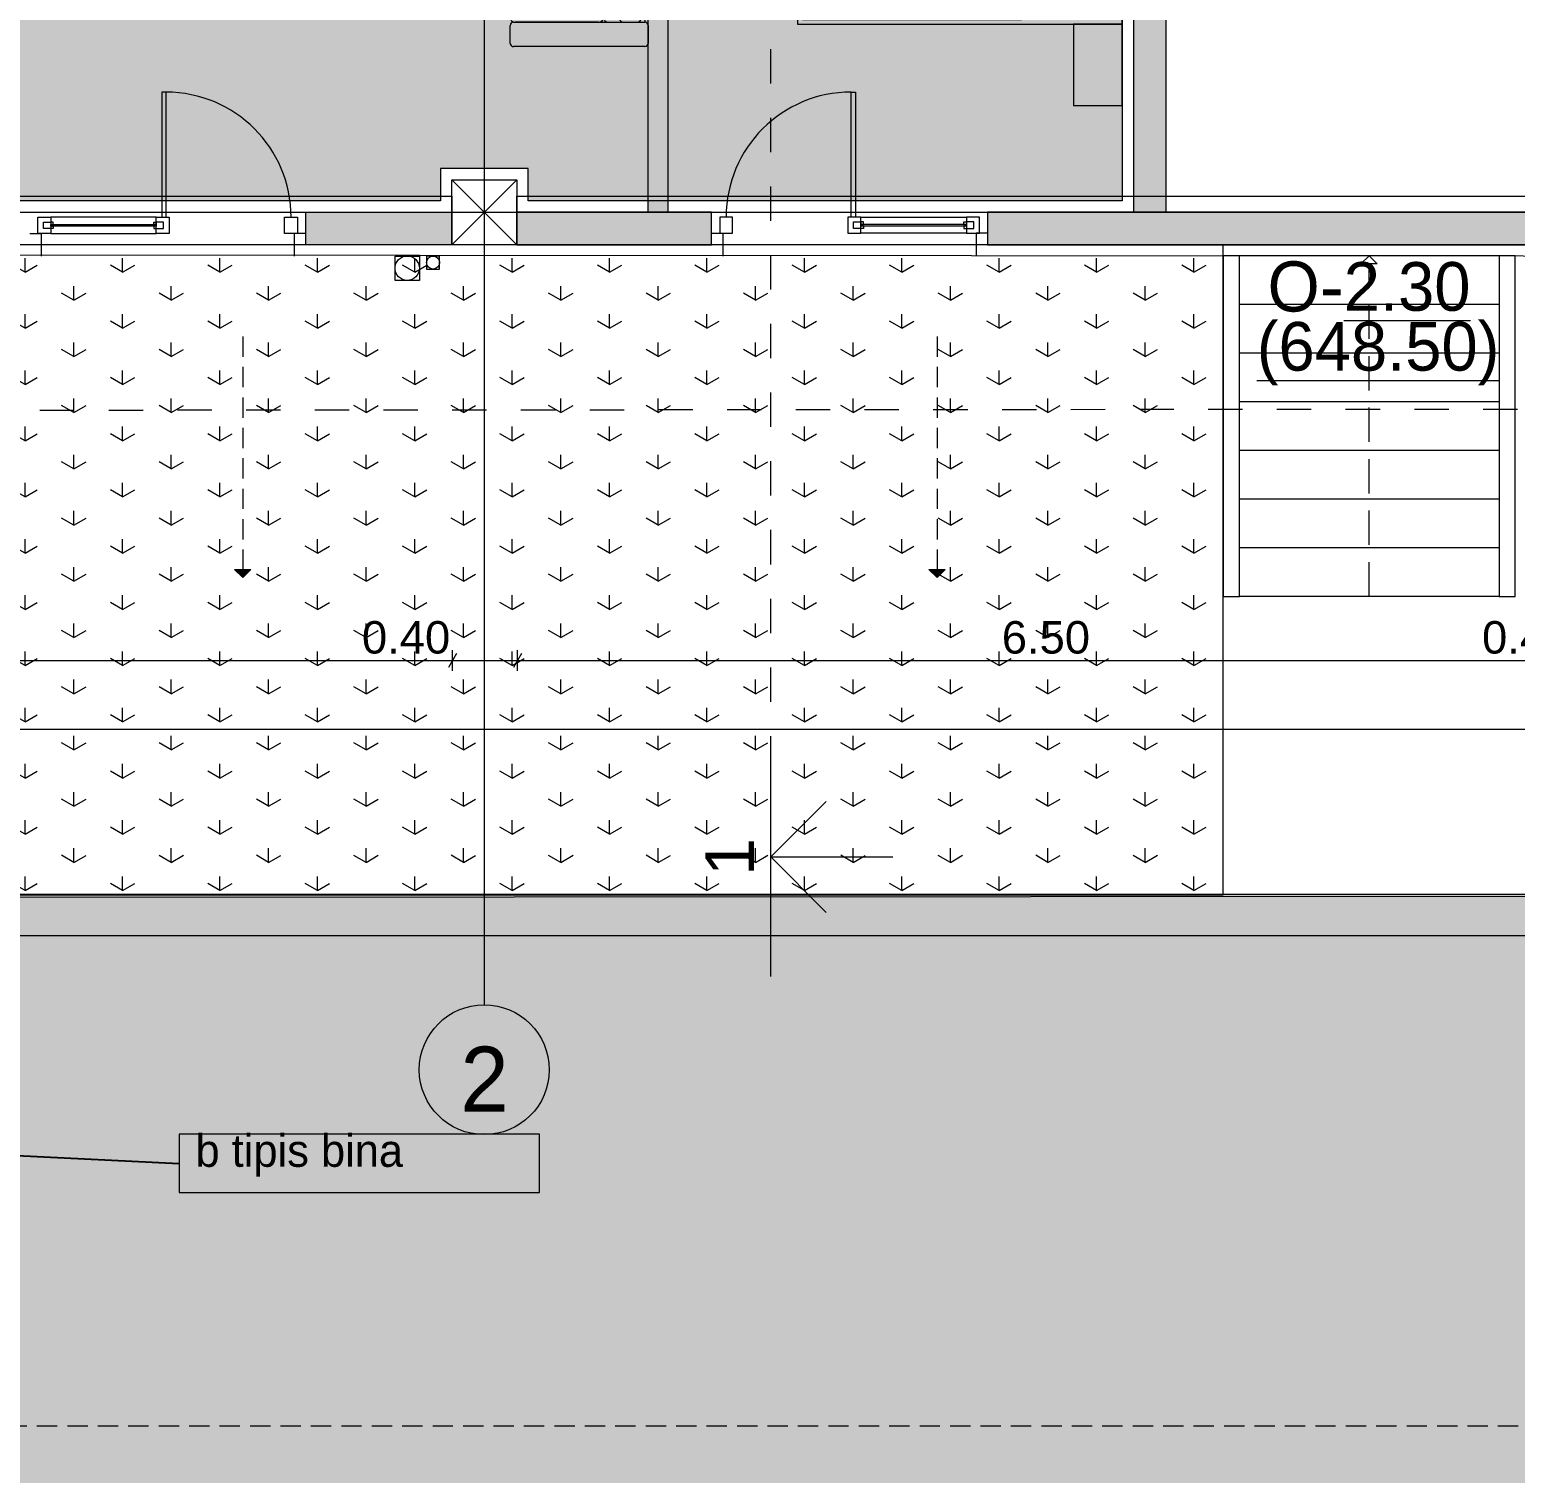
# Model space of a CAD drawing. Header units: millimetres. Extents: x 475159934 to 476245151, y 4620917055 to 4621447368.
# Drawn here: x 475237524 to 475246676, y 4620979365 to 4620988261 of the extents above; entities that cross this region are included whole.
import ezdxf

# ---------------------------------------------------------------- set-up
doc = ezdxf.new("R2010")
doc.units = ezdxf.units.MM
doc.header["$MEASUREMENT"] = 0
for name, pattern in [('( Hidden )', [187.5, 125, -62.5]), ('Dashed', [423.333333, 211.666667, -211.666667]), ('Hidden Line', [317.5, 211.666667, -105.833333])]:
    doc.linetypes.add(name, pattern=pattern)
for name, color, linetype, lineweight in [('0_Pen_No__42_Pen_No__250_Pen_No__5', 5, 'Continuous', 0), ('2D Drafting - General_Pen_No__1_Pen_No__7', 7, 'Continuous', 0), ('2D Drafting - General_Pen_No__250_Pen_No__7_Pen_No__250', 7, 'Continuous', 0), ('2D Drafting - General_Pen_No__250_Pen_No__7_Pen_No__7', 7, 'Continuous', 0), ('2D Drafting - General_Pen_No__7_Pen_No__250', 7, 'Continuous', 0), ('2D Drafting - General_Pen_No__7_Pen_No__7_Pen_No__7', 7, 'Continuous', 0), ('Annotation - Text_Pen_No__7_Pen_No__5', 5, 'Continuous', 0), ('Doors_Pen_No__7_Pen_No__7_Pen_No__7', 7, 'Continuous', 0), ('G-Anno-Nplt_Pen_No__151', 151, 'Continuous', 0), ('G-Anno-Nplt_Pen_No__4', 7, 'Continuous', 0), ('gegmebi_Pen_No__7_Pen_No__7', 7, 'Continuous', 0), ('kar-panjara_Pen_No__7_Pen_No__7_Pen_No__7', 7, 'Continuous', 0), ('New_._Pen_No__1', 1, 'Continuous', 0), ('New_._Pen_No__250', 7, 'Continuous', 0), ('New_0_Pen_No__5', 5, 'Continuous', 0), ('New_2D Drafting - General_Pen_No__250_Pen_No__7_Pen_No__112', 112, 'Continuous', 0), ('New_2D Drafting - General_Pen_No__250_Pen_No__7_Pen_No__4', 7, 'Continuous', 0), ('New_2D Drafting - General_Pen_No__2_Pen_No__250', 7, 'Continuous', 0), ('New_gza_Pen_No__250', 7, 'Continuous', 0), ('New_gza_Pen_No__255', 255, 'Continuous', 0), ('New_reg_nak_Pen_No__7', 7, 'Continuous', 0), ('New_shenobebi_Pen_No__1', 1, 'Continuous', 0), ('New_Structural - Bearing_Pen_No__250', 7, 'Continuous', 0), ('New_Structural - Bearing_Pen_No__4', 7, 'Continuous', 0), ('New_ნავეთების კონტურები გრგ2_Pen_No__1', 1, 'Continuous', 0), ('New_საბავშვო მოედნები_Pen_No__250', 7, 'Continuous', 0), ('zoma_Pen_No__1', 1, 'Continuous', 0), ('zoma_Pen_No__142', 142, 'Continuous', 0), ('zoma_Pen_No__5_Pen_No__5', 5, 'Continuous', 0)]:
    doc.layers.add(name, color=color, linetype=linetype, lineweight=lineweight)
for name, color, linetype in [('New_Interior - Furniture', 7, 'Continuous'), ('New_R03_Nakveti', 7, 'Continuous'), ('New_Structural - Bearing', 7, 'Continuous'), ('New_საბავშვო მოედნები', 7, 'Continuous'), ('zoma', 7, 'Continuous')]:
    doc.layers.add(name, color=color, linetype=linetype)
for name, color, linetype, lineweight, true_color in [('New_Interior - Furniture _Pen_No__252', 7, 'Continuous', 0, 0x666666), ('New_R03_Nakveti_Pen_No__252', 7, 'Continuous', 0, 0x666666), ('New_საბავშვო მოედნები_Pen_No__252', 7, 'Continuous', 0, 0x666666)]:
    doc.layers.add(name, color=color, linetype=linetype, lineweight=lineweight, true_color=true_color)
doc.styles.add('GENERATED_STYLE_1', font='arial.ttf')
doc.styles.add('GENERATED_STYLE_3', font='arial.ttf')
doc.styles.add('GENERATED_STYLE_4', font='ACADMTAV.TTF')
doc.styles.add('GENERATED_STYLE_6', font='avaza.ttf')
doc.dimstyles.new('GENERATED_STYLE__11', dxfattribs={"dimtxt": 500, "dimasz": 228, "dimexe": 0.18, "dimexo": 3, "dimgap": 0, "dimtad": 1, "dimlfac": 0.001, "dimzin": 0, "dimdsep": 46, "dimtxsty": 'GENERATED_STYLE_3', "dimblk": 'ARROWHEAD_2', "dimblk1": 'ARROWHEAD_2', "dimblk2": 'ARROWHEAD_2', "dimcen": 0.09, "dimclrd": 1, "dimclre": 1, "dimclrt": 1, "dimadec": 0, "dimazin": 0, "dimtfac": 1, "dimtdec": 4, "dimtmove": 2, "dimatfit": 3, "dimfxl": 1, "dimtolj": 1, "dimtzin": 0, "dimarcsym": 0})
doc.dimstyles.new('GENERATED_STYLE__27', dxfattribs={"dimtxt": 0.18, "dimasz": 364.8, "dimexe": 0.18, "dimexo": 0.0625, "dimgap": 0, "dimtad": 0, "dimtih": 1, "dimtoh": 1, "dimdec": 4, "dimzin": 0, "dimdsep": 46, "dimcen": 0.09, "dimadec": 0, "dimazin": 0, "dimtfac": 1, "dimtdec": 4, "dimtmove": 0, "dimatfit": 3, "dimldrblk": 'ARROWHEAD_11', "dimfxl": 1, "dimtolj": 1, "dimtzin": 0, "dimarcsym": 0})
doc.dimstyles.new('GENERATED_STYLE__3', dxfattribs={"dimtxt": 200, "dimasz": 64.421331, "dimexe": 0.18, "dimexo": 3, "dimgap": 0, "dimtad": 1, "dimtih": 1, "dimtoh": 1, "dimlfac": 0.001, "dimzin": 0, "dimdsep": 46, "dimtxsty": 'GENERATED_STYLE_3', "dimblk": 'ARROWHEAD_2', "dimblk1": 'ARROWHEAD_2', "dimblk2": 'ARROWHEAD_2', "dimcen": 0.09, "dimclrd": 142, "dimclre": 142, "dimclrt": 142, "dimadec": 0, "dimazin": 0, "dimtfac": 1, "dimtdec": 4, "dimtmove": 0, "dimatfit": 3, "dimfxl": 1, "dimtolj": 1, "dimtzin": 0, "dimarcsym": 0})
doc.dimstyles.new('GENERATED_STYLE__6', dxfattribs={"dimtxt": 200, "dimasz": 64.421331, "dimexe": 0.18, "dimexo": 3, "dimgap": 0, "dimtad": 1, "dimlfac": 0.001, "dimzin": 0, "dimdsep": 46, "dimtxsty": 'GENERATED_STYLE_3', "dimblk": 'ARROWHEAD_2', "dimblk1": 'ARROWHEAD_2', "dimblk2": 'ARROWHEAD_2', "dimcen": 0.09, "dimclrd": 142, "dimclre": 142, "dimclrt": 142, "dimadec": 0, "dimazin": 0, "dimtfac": 1, "dimtdec": 4, "dimtmove": 0, "dimatfit": 3, "dimfxl": 1, "dimtolj": 1, "dimtzin": 0, "dimarcsym": 0})

# ---------------------------------------------------------------- blocks, each defined once
blk = doc.blocks.new('Line_1', base_point=(475245774.7, 4620984768.2))
at = {"layer": 'New_საბავშვო მოედნები_Pen_No__250', "color": 7, "linetype": 'Hidden Line', "lineweight": 0}
blk.add_line((475245774.7, 4620984768.2), (475245774.7, 4620986818.2), dxfattribs=at)
at = {"layer": 'New_საბავშვო მოედნები_Pen_No__252', "color": 251, "linetype": 'Continuous', "lineweight": 0, "true_color": 0x666666}
for p, q in [((475245774.7, 4620986868.2), (475245724.7, 4620986818.2)), ((475245774.7, 4620986868.2), (475245824.7, 4620986818.2)), ((475245824.7, 4620986818.2), (475245724.7, 4620986818.2))]:
    blk.add_line(p, q, dxfattribs=at)
blk = doc.blocks.new('Bed Layout 23')
at = {"layer": 'New_R03_Nakveti_Pen_No__252', "color": 251, "linetype": 'Continuous', "lineweight": 0, "true_color": 0x666666}
for p, q in [((-900, 0), (-1400, 0)), ((-1400, 0), (-1400, -300)), ((-900, -300), (-900, 0)), ((900, 0), (-900, 0)), ((-900, 0), (-900, -2000)), ((1400, 0), (900, 0)), ((900, 0), (900, -300)), ((900, -2000), (900, 0)), ((1400, -300), (1400, 0)), ((-1400, -300), (-900, -300)), ((900, -300), (1400, -300)), ((-690, -440), (-870, -620)), ((0, -440), (-690, -440)), ((-690, -440), (-690, -620)), ((690, -440), (0, -440)), ((870, -620), (690, -440)), ((690, -440), (690, -620)), ((-870, -620), (-870, -1970)), ((-870, -620), (-690, -620)), ((870, -620), (690, -620)), ((870, -1970), (870, -620)), ((-900, -2000), (900, -2000)), ((-870, -1970), (0, -1970)), ((0, -1970), (870, -1970))]:
    blk.add_line(p, q, dxfattribs=at)
at = {"layer": 'New_R03_Nakveti_Pen_No__252', "color": 251, "linetype": 'Continuous', "lineweight": 0, "true_color": 0x666666, "flags": 128}
for points in [[(-60, -440), (-60, -60), (-840, -60), (-840, -480), (-730, -480), (-690, -440)], [(690, -440), (730, -480), (840, -480), (840, -60), (60, -60), (60, -440)]]:
    blk.add_lwpolyline(points, close=True, dxfattribs=at)
blk = doc.blocks.new('Sofa 23')
at = {"layer": 'New_Interior - Furniture _Pen_No__252', "color": 251, "linetype": 'Continuous', "lineweight": 0, "true_color": 0x666666}
for p, q in [((0, 20), (0, 830)), ((20, 850), (130, 850)), ((150, 830), (150, 20)), ((150, 830), (2050, 830)), ((2050, 20), (2050, 830)), ((2070, 850), (2180, 850)), ((2200, 830), (2200, 20)), ((150, 780), (150, 604.7)), ((1070, 810), (180, 810)), ((1100, 604.7), (1100, 780)), ((1100, 780), (1100, 604.7)), ((2020, 810), (1130, 810)), ((2050, 604.7), (2050, 780)), ((180, 670), (1070, 670)), ((1130, 670), (2020, 670)), ((180, 574.7), (1070, 574.7)), ((180, 574.7), (1070, 574.7)), ((1130, 574.7), (2020, 574.7)), ((1130, 574.7), (2020, 574.7)), ((150, 30), (150, 544.7)), ((1100, 544.7), (1100, 30)), ((1100, 30), (1100, 544.7)), ((2050, 544.7), (2050, 30)), ((130, 0), (20, 0)), ((1070, 0), (180, 0)), ((2020, 0), (1130, 0)), ((2180, 0), (2070, 0))]:
    blk.add_line(p, q, dxfattribs=at)
for centre, radius, start, end in [((20, 830), 20, 90, 180), ((130, 830), 20, 0, 90), ((2070, 830), 20, 90, 180), ((2180, 830), 20, 0, 90), ((180, 780), 30, 90, 180), ((1070, 780), 30, 0, 90), ((1130, 780), 30, 90, 180), ((2020, 780), 30, 0, 90), ((180, 700), 30, 180, 270), ((1070, 700), 30, 270, 0), ((1130, 700), 30, 180, 270), ((2020, 700), 30, 270, 0), ((180, 604.7), 30, 180, 270), ((180, 544.7), 30, 90, 180), ((1070, 604.7), 30, 270, 0), ((1070, 544.7), 30, 0, 90), ((1130, 604.7), 30, 180, 270), ((1130, 544.7), 30, 90, 180), ((2020, 604.7), 30, 270, 0), ((2020, 544.7), 30, 0, 90), ((20, 20), 20, 180, 270), ((130, 20), 20, 270, 0), ((180, 30), 30, 180, 270), ((1070, 30), 30, 270, 0), ((1130, 30), 30, 180, 270), ((2020, 30), 30, 270, 0), ((2070, 20), 20, 180, 270), ((2180, 20), 20, 270, 0)]:
    blk.add_arc(centre, radius, start, end, dxfattribs=at)
blk = doc.blocks.new('Line_75', base_point=(475238836.7, 4620986369.9))
at = {"layer": 'New_Structural - Bearing', "linetype": 'Continuous', "lineweight": 0, "true_color": 0x000000}
blk.add_hatch(color=18, dxfattribs=at).paths.add_polyline_path([(475238836.7, 4620984885.2), (475238886.7, 4620984935.2), (475238786.7, 4620984935.2)])
at = {"layer": 'New_Structural - Bearing_Pen_No__250', "color": 7, "linetype": '( Hidden )', "lineweight": 0}
blk.add_line((475238836.7, 4620986369.9), (475238836.7, 4620984935.2), dxfattribs=at)
at = {"layer": 'New_Structural - Bearing_Pen_No__4', "color": 7, "linetype": 'Continuous', "lineweight": 0}
for p, q in [((475238786.7, 4620984935.2), (475238886.7, 4620984935.2)), ((475238836.7, 4620984885.2), (475238786.7, 4620984935.2)), ((475238836.7, 4620984885.2), (475238886.7, 4620984935.2))]:
    blk.add_line(p, q, dxfattribs=at)
blk = doc.blocks.new('Line_76', base_point=(475243113.9, 4620986369.9))
at = {"layer": 'New_Structural - Bearing', "linetype": 'Continuous', "lineweight": 0, "true_color": 0x000000}
blk.add_hatch(color=18, dxfattribs=at).paths.add_polyline_path([(475243113.9, 4620984885.2), (475243163.9, 4620984935.2), (475243063.9, 4620984935.2)])
at = {"layer": 'New_Structural - Bearing_Pen_No__250', "color": 7, "linetype": '( Hidden )', "lineweight": 0}
blk.add_line((475243113.9, 4620986369.9), (475243113.9, 4620984935.2), dxfattribs=at)
at = {"layer": 'New_Structural - Bearing_Pen_No__4', "color": 7, "linetype": 'Continuous', "lineweight": 0}
for p, q in [((475243063.9, 4620984935.2), (475243163.9, 4620984935.2)), ((475243113.9, 4620984885.2), (475243063.9, 4620984935.2)), ((475243113.9, 4620984885.2), (475243163.9, 4620984935.2))]:
    blk.add_line(p, q, dxfattribs=at)
blk = doc.blocks.new('*D1513', base_point=(475826095.8, 4621095193.2))
at = {"layer": 'zoma_Pen_No__1', "color": 1, "linetype": 'Continuous', "lineweight": 0, "transparency": 16777216}
for p, q in [((475297274.3, 4620991003.6), (475296974.3, 4620991176.8)), ((475297124.3, 4620991090.2), (475297124.3, 4620991236.9)), ((475297349.3, 4620991090.2), (475296899.3, 4620991090.2)), ((475297124.3, 4620982935.6), (475297124.3, 4620991090.2)), ((475296974.3, 4620983022.2), (475297274.3, 4620982849)), ((475297349.3, 4620982935.6), (475296899.3, 4620982935.6)), ((475297124.3, 4620982788.9), (475297124.3, 4620982935.6))]:
    blk.add_line(p, q, dxfattribs=at)
at = {"layer": 'zoma_Pen_No__1', "color": 1, "lineweight": 0, "transparency": 16777216, "insert": (475297024.3, 4620983768.4), "char_height": 500, "attachment_point": 7, "rotation": 90, "style": 'GENERATED_STYLE_3'}
blk.add_mtext('\\A1;{\\pql;\\fArial|b0|i0|c204|p0;\\W1.000000;8.15}', dxfattribs=at)
blk = doc.blocks.new('ARROWHEAD_2')
at = {"color": 0, "linetype": 'Continuous', "lineweight": 0}
for p, q in [((-0.378, -0.655), (0.378, 0.655)), ((0, 0), (-1, 0))]:
    blk.add_line(p, q, dxfattribs=at)
blk = doc.blocks.new('*D1558', base_point=(475826095.8, 4621095193.2))
at = {"layer": 'zoma_Pen_No__142', "color": 142, "linetype": 'Continuous', "lineweight": 0, "transparency": 16777216}
for p, q in [((475231300.1, 4621006290.2), (475231172.9, 4621006290.2)), ((475231278.9, 4621006265.8), (475231194.1, 4621006314.7)), ((475231236.5, 4621006290.2), (475231236.5, 4621006331.7)), ((475231236.5, 4620986935.6), (475231236.5, 4621006290.2)), ((475231194.1, 4620986960.1), (475231278.9, 4620986911.1)), ((475231300.1, 4620986935.6), (475231172.9, 4620986935.6)), ((475231236.5, 4620986894.2), (475231236.5, 4620986935.6))]:
    blk.add_line(p, q, dxfattribs=at)
at = {"layer": 'zoma_Pen_No__142', "color": 142, "lineweight": 0, "transparency": 16777216, "insert": (475231196.5, 4620996269.7), "char_height": 200, "attachment_point": 7, "rotation": 90, "style": 'GENERATED_STYLE_3'}
blk.add_mtext('\\A1;{\\pql;\\fArial|b0|i0|c204|p0;\\W1.000000;19.35}', dxfattribs=at)
blk = doc.blocks.new('*D1607', base_point=(475826095.8, 4621095193.2))
at = {"layer": 'zoma_Pen_No__142', "color": 142, "linetype": 'Continuous', "lineweight": 0, "transparency": 16777216}
for p, q in [((475299263.8, 4621006290.2), (475299136.7, 4621006290.2)), ((475299242.6, 4621006265.8), (475299157.9, 4621006314.7)), ((475299200.3, 4621006290.2), (475299200.3, 4621006331.7)), ((475299200.3, 4620986935.6), (475299200.3, 4621006290.2)), ((475299157.9, 4620986960.1), (475299242.6, 4620986911.1)), ((475299263.8, 4620986935.6), (475299136.7, 4620986935.6)), ((475299200.3, 4620986894.2), (475299200.3, 4620986935.6))]:
    blk.add_line(p, q, dxfattribs=at)
at = {"layer": 'zoma_Pen_No__142', "color": 142, "lineweight": 0, "transparency": 16777216, "insert": (475299160.3, 4620996269.7), "char_height": 200, "attachment_point": 7, "rotation": 90, "style": 'GENERATED_STYLE_3'}
blk.add_mtext('\\A1;{\\pql;\\fArial|b0|i0|c204|p0;\\W1.000000;19.35}', dxfattribs=at)
blk = doc.blocks.new('*D1608', base_point=(475826095.8, 4621095193.2))
at = {"layer": 'zoma_Pen_No__142', "color": 142, "linetype": 'Continuous', "lineweight": 0, "transparency": 16777216}
for p, q in [((475298483.3, 4620987335.6), (475298356.1, 4620987335.6)), ((475298377.3, 4620987360.1), (475298462.1, 4620987311.1)), ((475298419.7, 4620986935.6), (475298419.7, 4620987335.6)), ((475298377.3, 4620986960.1), (475298462.1, 4620986911.1)), ((475298483.3, 4620986935.6), (475298356.1, 4620986935.6)), ((475298419.7, 4620986894.2), (475298419.7, 4620986935.6))]:
    blk.add_line(p, q, dxfattribs=at)
at = {"layer": 'zoma_Pen_No__142', "color": 142, "lineweight": 0, "transparency": 16777216, "insert": (475298379.7, 4620986377.3), "char_height": 200, "attachment_point": 7, "rotation": 90, "style": 'GENERATED_STYLE_3'}
blk.add_mtext('\\A1;{\\pql;\\fArial|b0|i0|c204|p0;\\W1.000000;0.40}', dxfattribs=at)
blk = doc.blocks.new('*D1609', base_point=(475826095.8, 4621095193.2))
at = {"layer": 'zoma_Pen_No__142', "color": 142, "linetype": 'Continuous', "lineweight": 0, "transparency": 16777216}
for p, q in [((475298483.3, 4620990835.6), (475298356.1, 4620990835.6)), ((475298377.3, 4620990860.1), (475298462.1, 4620990811.1)), ((475298419.7, 4620987335.6), (475298419.7, 4620990835.6)), ((475298483.3, 4620987335.6), (475298356.1, 4620987335.6)), ((475298377.3, 4620987360.1), (475298462.1, 4620987311.1))]:
    blk.add_line(p, q, dxfattribs=at)
at = {"layer": 'zoma_Pen_No__142', "color": 142, "lineweight": 0, "transparency": 16777216, "insert": (475298379.7, 4620988818.7), "char_height": 200, "attachment_point": 7, "rotation": 90, "style": 'GENERATED_STYLE_3'}
blk.add_mtext('\\A1;{\\pql;\\fArial|b0|i0|c204|p0;\\W1.000000;3.50}', dxfattribs=at)
blk = doc.blocks.new('*D1620', base_point=(475826095.8, 4621095193.2))
at = {"layer": 'zoma_Pen_No__142', "color": 142, "linetype": 'Continuous', "lineweight": 0, "transparency": 16777216}
for p, q in [((475233187.9, 4620983949.9), (475233229.3, 4620983949.9)), ((475233253.8, 4620983992.3), (475233204.8, 4620983907.5)), ((475233229.3, 4620983886.3), (475233229.3, 4620984013.5)), ((475233229.3, 4620983949.9), (475297129.3, 4620983949.9)), ((475297104.8, 4620983907.5), (475297153.8, 4620983992.3)), ((475297129.3, 4620983886.3), (475297129.3, 4620984013.5)), ((475297129.3, 4620983949.9), (475297170.8, 4620983949.9))]:
    blk.add_line(p, q, dxfattribs=at)
at = {"layer": 'zoma_Pen_No__142', "color": 142, "lineweight": 0, "transparency": 16777216, "insert": (475264836.1, 4620983989.9), "char_height": 200, "attachment_point": 7, "style": 'GENERATED_STYLE_3'}
blk.add_mtext('\\A1;{\\pql;\\fArial|b0|i0|c204|p0;\\W1.000000;63.90}', dxfattribs=at)
blk = doc.blocks.new('*D1622', base_point=(475826095.8, 4621095193.2))
at = {"layer": 'zoma_Pen_No__142', "color": 142, "linetype": 'Continuous', "lineweight": 0, "transparency": 16777216}
for p, q in [((475233653.8, 4620984416), (475233604.8, 4620984331.2)), ((475233629.3, 4620984310), (475233629.3, 4620984437.2)), ((475240153.8, 4620984416), (475240104.8, 4620984331.2)), ((475240129.3, 4620984310), (475240129.3, 4620984437.2)), ((475233629.3, 4620984373.6), (475240129.3, 4620984373.6))]:
    blk.add_line(p, q, dxfattribs=at)
at = {"layer": 'zoma_Pen_No__142', "color": 142, "lineweight": 0, "transparency": 16777216, "char_height": 200, "attachment_point": 7, "style": 'GENERATED_STYLE_3'}
for s, insert in [('\\A1;{\\pql;\\fArial|b0|i0|c204|p0;\\W1.000000;6.50}', (475236612.4, 4620984413.6)), ('\\A1;{\\pql;\\fArial|b0|i0|c204|p0;\\W1.000000;0.40}', (475239571, 4620984413.6))]:
    blk.add_mtext(s, dxfattribs=dict(at, insert=insert))
blk = doc.blocks.new('*D1623', base_point=(475826095.8, 4621095193.2))
at = {"layer": 'zoma_Pen_No__142', "color": 142, "linetype": 'Continuous', "lineweight": 0, "transparency": 16777216}
for p, q in [((475240153.8, 4620984416), (475240104.8, 4620984331.2)), ((475240129.3, 4620984310), (475240129.3, 4620984437.2)), ((475240553.8, 4620984416), (475240504.8, 4620984331.2)), ((475240529.3, 4620984310), (475240529.3, 4620984437.2)), ((475240129.3, 4620984373.6), (475240529.3, 4620984373.6))]:
    blk.add_line(p, q, dxfattribs=at)
blk = doc.blocks.new('*D1624', base_point=(475826095.8, 4621095193.2))
at = {"layer": 'zoma_Pen_No__142', "color": 142, "linetype": 'Continuous', "lineweight": 0, "transparency": 16777216}
for p, q in [((475240553.8, 4620984416), (475240504.8, 4620984331.2)), ((475240529.3, 4620984310), (475240529.3, 4620984437.2)), ((475247053.8, 4620984416), (475247004.8, 4620984331.2)), ((475247029.3, 4620984310), (475247029.3, 4620984437.2)), ((475240529.3, 4620984373.6), (475247029.3, 4620984373.6))]:
    blk.add_line(p, q, dxfattribs=at)
at = {"layer": 'zoma_Pen_No__142', "color": 142, "lineweight": 0, "transparency": 16777216, "char_height": 200, "attachment_point": 7, "style": 'GENERATED_STYLE_3'}
for s, insert in [('\\A1;{\\pql;\\fArial|b0|i0|c204|p0;\\W1.000000;6.50}', (475243512.4, 4620984413.6)), ('\\A1;{\\pql;\\fArial|b0|i0|c204|p0;\\W1.000000;0.40}', (475246471, 4620984413.6))]:
    blk.add_mtext(s, dxfattribs=dict(at, insert=insert))
blk = doc.blocks.new('ARROWHEAD_11')
at = {"color": 0, "linetype": 'Continuous', "lineweight": 0}
blk.add_line((0, 0), (-1, 0), dxfattribs=at)
at = {"color": 0, "linetype": 'Continuous', "lineweight": 0, "const_width": 0.25, "flags": 128}
blk.add_lwpolyline([(-0.125, 0, 1), (0.125, 0, 1)], format="xyb", close=True, dxfattribs=at)

msp = doc.modelspace()

# ---------------------------------------------------------------- hatches: boundary and pattern name
at = {"layer": '2D Drafting - General_Pen_No__250_Pen_No__7_Pen_No__7', "linetype": 'Continuous', "lineweight": 0}
for points in [[(475244324.338, 4620994895.529), (475244324.338, 4620987135.604), (475244524.338, 4620987135.604), (475244524.338, 4620994895.529)], [(475241334.338, 4620987135.604), (475241334.338, 4620990452.519), (475241454.338, 4620990452.519), (475241454.338, 4620987135.604)], [(475240124.336, 4620986935.604), (475239224.336, 4620986935.604), (475239224.336, 4620987135.604), (475240124.336, 4620987135.604)], [(475241724.554, 4620987135.611), (475240524.336, 4620987135.611), (475240524.336, 4620986935.611), (475241724.554, 4620986935.611)], [(475247024.336, 4620986935.611), (475247024.336, 4620987135.611), (475243424.556, 4620987135.611), (475243424.556, 4620986935.611)]]:
    msp.add_hatch(color=7, dxfattribs=at).paths.add_polyline_path(points)
at = {"layer": 'G-Anno-Nplt_Pen_No__151', "linetype": 'Continuous', "lineweight": 0, "true_color": 0x1f2f3f}
msp.add_hatch(color=169, dxfattribs=at).paths.add_polyline_path([(475237094.343, 4620993825.416), (475237094.343, 4620994465.604), (475239614.148, 4620994465.604), (475239614.148, 4620994065.597), (475240294.336, 4620994065.597), (475240294.336, 4620994265.604), (475240594.336, 4620994265.604), (475240594.336, 4620994825.529), (475242265.999, 4620994825.529), (475242265.999, 4620994895.529), (475243884.15, 4620994895.529), (475243884.15, 4620994495.529), (475244324.338, 4620994495.529), (475244324.338, 4620992183.433), (475244254.338, 4620992183.433), (475244254.338, 4620987205.611), (475240594.336, 4620987205.611), (475240594.336, 4620987405.604), (475240054.336, 4620987405.604), (475240054.336, 4620987205.611), (475236794.336, 4620987205.611), (475236794.336, 4620989405.604), (475233494.335, 4620989405.604), (475233494.335, 4620993825.416)])
at = {"layer": 'New_2D Drafting - General_Pen_No__250_Pen_No__7_Pen_No__112', "linetype": 'Continuous', "lineweight": 0}
h = msp.add_hatch(dxfattribs=at)
h.set_pattern_fill('GRASS', color=112, style=0, pattern_type=2)
h.set_pattern_definition([(90, (475826095.76, 4621095193.2), (-600, 0), [86.60254, -259.80762]), (90, (475826395.76, 4621095366.4), (-600, 0), [86.60254, -259.80762]), (30, (475826095.76, 4621095193.2), (-300, 519.61524), [86.60254, -259.80762]), (30, (475826095.76, 4621095539.6), (-300, 519.61524), [86.60254, -259.80762]), (150, (475826095.76, 4621095193.2), (300, 519.61524), [86.60254, -259.80762]), (150, (475826095.76, 4621095539.6), (300, 519.61524), [86.60254, -259.80762])])
h.paths.add_polyline_path([(475233224.336, 4620982930.469), (475244876.066, 4620982930.469), (475244876.066, 4620986935.604), (475233224.336, 4620986935.604)])
at = {"layer": 'New_gza_Pen_No__255', "linetype": 'Continuous', "lineweight": 0, "true_color": 0x3f3f3f}
msp.add_hatch(color=250, dxfattribs=at).paths.add_polyline_path([(475351022.786, 4620982408.659), (475330424.797, 4620982408.659), (475330424.797, 4620982932.534), (475208694.142, 4620982932.534), (475208694.142, 4620976912.388), (475261946.583, 4620976912.388, -0.28948959), (475265189.076, 4620974568.002), (475271727.568, 4620974568.002, -0.29342317), (475275095.001, 4620976932.699), (475351022.786, 4620976932.514)])

# ---------------------------------------------------------------- linework, layer by layer
at = {"layer": '0_Pen_No__42_Pen_No__250_Pen_No__5', "color": 5, "linetype": 'Continuous', "lineweight": 0}
msp.add_circle((475240324.343, 4620981852.152), 400, dxfattribs=at)
msp.add_circle((475240324.343, 4620981852.152), 400, dxfattribs=at)
at = {"layer": '2D Drafting - General_Pen_No__1_Pen_No__7', "color": 7, "linetype": 'Continuous', "lineweight": 0}
for p, q in [((475240124.336, 4620986935.604), (475240524.336, 4620987335.604)), ((475240524.336, 4620986935.604), (475240124.336, 4620987335.604))]:
    msp.add_line(p, q, dxfattribs=at)
at = {"layer": '2D Drafting - General_Pen_No__1_Pen_No__7', "color": 7, "linetype": 'Continuous', "lineweight": 0, "flags": 128}
for points in [[(475240524.336, 4620986935.604), (475240124.336, 4620986935.604), (475240124.336, 4620987335.604), (475240524.336, 4620987335.604)], [(475240124.336, 4620986935.604), (475233624.336, 4620986935.604), (475233624.336, 4620987235.604), (475240124.336, 4620987235.604)], [(475247024.336, 4620986935.604), (475240524.336, 4620986935.604), (475240524.336, 4620987235.604), (475247024.336, 4620987235.604)]]:
    msp.add_lwpolyline(points, close=True, dxfattribs=at)
at = {"layer": '2D Drafting - General_Pen_No__1_Pen_No__7', "color": 7, "linetype": 'Continuous', "lineweight": 0}
for centre, radius in [((475239849.77, 4620986790.95), 75), ((475240008.988, 4620986825.607), 40)]:
    msp.add_circle(centre, radius, dxfattribs=at)
at = {"layer": '2D Drafting - General_Pen_No__250_Pen_No__7_Pen_No__250', "color": 7, "linetype": 'Continuous', "lineweight": 0, "flags": 128}
for points in [[(475244324.338, 4620994895.529), (475244324.338, 4620987135.604), (475244524.338, 4620987135.604), (475244524.338, 4620994895.529)], [(475241334.338, 4620987135.604), (475241334.338, 4620990452.519), (475241454.338, 4620990452.519), (475241454.338, 4620987135.604)], [(475240124.336, 4620986935.604), (475239224.336, 4620986935.604), (475239224.336, 4620987135.604), (475240124.336, 4620987135.604)], [(475241724.554, 4620987135.611), (475240524.336, 4620987135.611), (475240524.336, 4620986935.611), (475241724.554, 4620986935.611)], [(475247024.336, 4620986935.611), (475247024.336, 4620987135.611), (475243424.556, 4620987135.611), (475243424.556, 4620986935.611)]]:
    msp.add_lwpolyline(points, close=True, dxfattribs=at)
at = {"layer": '2D Drafting - General_Pen_No__7_Pen_No__250', "color": 7, "linetype": 'Continuous', "lineweight": 0, "flags": 128}
for points in [[(475237524.334, 4620987005.735), (475237594.349, 4620987005.734), (475237594.347, 4620986865.472)], [(475239224.336, 4620987005.684), (475239154.321, 4620987005.686), (475239154.317, 4620986865.258)], [(475241724.554, 4620987006.359), (475241794.569, 4620987006.361), (475241794.573, 4620986865.934)], [(475243424.556, 4620987006.41), (475243354.541, 4620987006.41), (475243354.542, 4620986866.148)]]:
    msp.add_lwpolyline(points, dxfattribs=at)
at = {"layer": '2D Drafting - General_Pen_No__7_Pen_No__7_Pen_No__7', "color": 7, "linetype": 'Continuous', "lineweight": 0, "flags": 128}
for points in [[(475237654.336, 4620987005.574), (475238304.336, 4620987005.603), (475238304.331, 4620987105.542), (475237654.331, 4620987105.513)], [(475243294.554, 4620987006.25), (475242644.554, 4620987006.279), (475242644.558, 4620987106.218), (475243294.558, 4620987106.189)]]:
    msp.add_lwpolyline(points, close=True, dxfattribs=at)
at = {"layer": '2D Drafting - General_Pen_No__7_Pen_No__7_Pen_No__7', "color": 7, "linetype": 'Continuous', "lineweight": 0}
for centre, start, end in [((475238364.02, 4620987105.555), 0.005711, 90.0025313), ((475242584.869, 4620987106.231), 89.9974687, 179.994289)]:
    msp.add_arc(centre, 770.311, start, end, dxfattribs=at)
at = {"layer": 'Doors_Pen_No__7_Pen_No__7_Pen_No__7', "color": 7, "linetype": 'Continuous', "lineweight": 0, "flags": 128}
for points in [[(475238337.354, 4620987105.554), (475238364.02, 4620987105.555), (475238363.986, 4620987875.866), (475238337.32, 4620987875.865)], [(475242611.536, 4620987106.229), (475242584.869, 4620987106.231), (475242584.903, 4620987876.542), (475242611.57, 4620987876.541)]]:
    msp.add_lwpolyline(points, close=True, dxfattribs=at)
at = {"layer": 'G-Anno-Nplt_Pen_No__4', "color": 7, "linetype": 'Continuous', "lineweight": 0, "flags": 128}
msp.add_lwpolyline([(475237094.343, 4620993825.416), (475237094.343, 4620994465.604), (475239614.148, 4620994465.604), (475239614.148, 4620994065.597), (475240294.336, 4620994065.597), (475240294.336, 4620994265.604), (475240594.336, 4620994265.604), (475240594.336, 4620994825.529), (475242265.999, 4620994825.529), (475242265.999, 4620994895.529), (475243884.15, 4620994895.529), (475243884.15, 4620994495.529), (475244324.338, 4620994495.529), (475244324.338, 4620992183.433), (475244254.338, 4620992183.433), (475244254.338, 4620987205.611), (475240594.336, 4620987205.611), (475240594.336, 4620987405.604), (475240054.336, 4620987405.604), (475240054.336, 4620987205.611), (475236794.336, 4620987205.611), (475236794.336, 4620989405.604), (475233494.335, 4620989405.604), (475233494.335, 4620993825.416)], close=True, dxfattribs=at)
at = {"layer": 'gegmebi_Pen_No__7_Pen_No__7', "color": 7, "linetype": 'Continuous', "lineweight": 0}
for p, q in [((475239774.77, 4620986715.95), (475239774.77, 4620986865.95)), ((475239774.77, 4620986865.95), (475239924.77, 4620986865.95)), ((475239924.77, 4620986865.95), (475239924.77, 4620986715.95)), ((475239968.988, 4620986865.607), (475239968.988, 4620986785.607)), ((475240048.988, 4620986865.607), (475239968.988, 4620986865.607)), ((475240048.988, 4620986785.607), (475240048.988, 4620986865.607)), ((475239968.988, 4620986785.607), (475240048.988, 4620986785.607)), ((475239924.77, 4620986715.95), (475239774.77, 4620986715.95))]:
    msp.add_line(p, q, dxfattribs=at)
at = {"layer": 'kar-panjara_Pen_No__7_Pen_No__7_Pen_No__7', "color": 7, "linetype": 'Continuous', "lineweight": 0, "flags": 128}
for points in [[(475237654.336, 4620987005.574), (475237574.336, 4620987005.571), (475237574.331, 4620987105.571), (475237654.331, 4620987105.574)], [(475237609.333, 4620987075.511), (475237654.333, 4620987075.513), (475237654.333, 4620987060.513), (475237654.334, 4620987050.513), (475237669.334, 4620987050.514), (475237669.334, 4620987035.514), (475237609.334, 4620987035.511)], [(475237669.333, 4620987075.514), (475237654.333, 4620987075.513), (475237654.333, 4620987060.513), (475237669.333, 4620987060.514)], [(475237654.333, 4620987060.513), (475238304.333, 4620987060.542), (475238304.334, 4620987050.542), (475237654.334, 4620987050.513)], [(475238289.333, 4620987075.541), (475238304.333, 4620987075.542), (475238304.333, 4620987060.542), (475238289.333, 4620987060.541)], [(475238349.333, 4620987075.544), (475238304.333, 4620987075.542), (475238304.333, 4620987060.542), (475238304.334, 4620987050.542), (475238289.334, 4620987050.541), (475238289.334, 4620987035.541), (475238349.334, 4620987035.544)], [(475238384.336, 4620987005.546), (475238304.336, 4620987005.542), (475238304.331, 4620987105.542), (475238384.331, 4620987105.546)], [(475239174.336, 4620987005.623), (475239094.336, 4620987005.62), (475239094.331, 4620987105.62), (475239174.331, 4620987105.623)], [(475241774.554, 4620987006.299), (475241854.554, 4620987006.295), (475241854.558, 4620987106.295), (475241774.558, 4620987106.299)], [(475242564.554, 4620987006.221), (475242644.554, 4620987006.218), (475242644.558, 4620987106.218), (475242564.558, 4620987106.221)], [(475242599.557, 4620987076.22), (475242644.557, 4620987076.218), (475242644.556, 4620987061.218), (475242644.556, 4620987051.218), (475242659.556, 4620987051.217), (475242659.555, 4620987036.217), (475242599.555, 4620987036.22)], [(475242659.557, 4620987076.217), (475242644.557, 4620987076.218), (475242644.556, 4620987061.218), (475242659.556, 4620987061.217)], [(475243294.556, 4620987061.189), (475242644.556, 4620987061.218), (475242644.556, 4620987051.218), (475243294.556, 4620987051.189)], [(475243339.557, 4620987076.187), (475243294.557, 4620987076.189), (475243294.556, 4620987061.189), (475243294.556, 4620987051.189), (475243279.556, 4620987051.19), (475243279.555, 4620987036.19), (475243339.555, 4620987036.187)], [(475243279.557, 4620987076.19), (475243294.557, 4620987076.189), (475243294.556, 4620987061.189), (475243279.556, 4620987061.19)], [(475243294.554, 4620987006.25), (475243374.554, 4620987006.246), (475243374.558, 4620987106.246), (475243294.558, 4620987106.25)]]:
    msp.add_lwpolyline(points, close=True, dxfattribs=at)
at = {"layer": 'New_._Pen_No__250', "color": 7, "linetype": 'Continuous', "lineweight": 0, "flags": 128}
for points in [[(475244876.062, 4620984768.188), (475244976.052, 4620984768.188), (475244976.034, 4620986868.188), (475244876.062, 4620986868.188)], [(475246575.652, 4620984768.188), (475246675.643, 4620984768.188), (475246675.629, 4620986867.337), (475246575.652, 4620986867.337)]]:
    msp.add_lwpolyline(points, close=True, dxfattribs=at)
at = {"layer": 'New_0_Pen_No__5', "color": 5, "linetype": 'Dashed', "lineweight": 0}
msp.add_lwpolyline([(475352436.73, 4620990366.377), (475329854.153, 4620990407.712), (475329854.914, 4620988436.236), (475255968.142, 4620988385.288), (475256002.384, 4620985927.639), (475229033.1, 4620985908.699), (475229032.817, 4621003666.82), (475247957.064, 4621010375.409), (475296059.458, 4621010393.982), (475352485.877, 4621010401.574)], close=True, dxfattribs=at)
at = {"layer": 'New_2D Drafting - General_Pen_No__250_Pen_No__7_Pen_No__4', "color": 7, "linetype": 'Continuous', "lineweight": 0, "flags": 128}
msp.add_lwpolyline([(475233224.336, 4620982930.469), (475244876.066, 4620982930.469), (475244876.066, 4620986935.604), (475233224.336, 4620986935.604)], close=True, dxfattribs=at)
at = {"layer": 'New_2D Drafting - General_Pen_No__2_Pen_No__250', "color": 7, "linetype": 'Continuous', "lineweight": 0, "flags": 128}
msp.add_lwpolyline([(475238445.646, 4620981094.925), (475240665.651, 4620981094.925), (475240665.651, 4620981454.301), (475238445.646, 4620981454.301), (475238445.646, 4620981094.925)], close=True, dxfattribs=at)
at = {"layer": 'New_gza_Pen_No__250', "color": 7, "linetype": 'Continuous', "lineweight": 0, "flags": 128}
msp.add_lwpolyline([(475351022.786, 4620982408.659), (475330424.797, 4620982408.659), (475330424.797, 4620982932.534), (475208694.142, 4620982932.534), (475208694.142, 4620976912.388), (475261946.583, 4620976912.388, -0.28948959), (475265189.076, 4620974568.002), (475271727.568, 4620974568.002, -0.29342317), (475275095.001, 4620976932.699), (475351022.786, 4620976932.514)], format="xyb", close=True, dxfattribs=at)
at = {"layer": 'New_reg_nak_Pen_No__7', "color": 7, "linetype": 'Continuous', "lineweight": 0, "flags": 128}
msp.add_lwpolyline([(475236524.336, 4620986935.604), (475236524.467, 4620986872.439), (475250124.336, 4620986865.604), (475250124.336, 4620986935.604)], dxfattribs=at)
at = {"layer": 'New_shenobebi_Pen_No__1', "color": 1, "linetype": 'Dashed', "lineweight": 0}
msp.add_lwpolyline([(475242089.009, 4620982426.177), (475242089.009, 4621005719.398)], dxfattribs=at)
at = {"layer": 'New_shenobebi_Pen_No__1', "color": 1, "linetype": 'Continuous', "lineweight": 0}
for points in [[(475242089.009, 4620982426.177), (475242089.009, 4620983899.924)], [(475242089.009, 4620983163.05), (475242430.154, 4620983504.195)], [(475242089.009, 4620983163.05), (475242842.007, 4620983163.05)], [(475242089.009, 4620983163.05), (475242430.154, 4620982821.905)]]:
    msp.add_lwpolyline(points, dxfattribs=at)
at = {"layer": 'New_Structural - Bearing_Pen_No__250', "color": 7, "linetype": '( Hidden )', "lineweight": 0}
msp.add_line((475208694.142, 4620979657.07), (475351022.786, 4620979657.07), dxfattribs=at)
at = {"layer": 'New_ნავეთების კონტურები გრგ2_Pen_No__1', "color": 1, "linetype": 'Continuous', "lineweight": 0}
msp.add_lwpolyline([(475366738.475, 4621055665.959), (475183352.486, 4620990656.181), (475188226.887, 4620985237.942), (475226040.28, 4620985406.455), (475226077.582, 4620982906.604), (475259455.208, 4620982930.045), (475329857.056, 4620982940.368), (475329855.331, 4620987407.694), (475350485.757, 4620987415.66), (475366764.826, 4620987421.946)], close=True, dxfattribs=at)
at = {"layer": 'New_საბავშვო მოედნები_Pen_No__250', "color": 7, "linetype": 'Continuous', "lineweight": 0}
for p, q in [((475246575.652, 4620986868.188), (475244976.034, 4620986868.188)), ((475246575.652, 4620986568.188), (475244976.037, 4620986568.188)), ((475246575.652, 4620986268.188), (475244976.039, 4620986268.188)), ((475246575.652, 4620985968.188), (475244976.042, 4620985968.188)), ((475246575.652, 4620985668.188), (475244976.044, 4620985668.188)), ((475246575.652, 4620985368.188), (475244976.047, 4620985368.188)), ((475246575.654, 4620985068.188), (475244976.046, 4620985068.188)), ((475246575.654, 4620984768.188), (475244976.049, 4620984768.188))]:
    msp.add_line(p, q, dxfattribs=at)
msp.add_lwpolyline([(475351022.786, 4620982158.335), (475330174.797, 4620982158.335), (475330174.797, 4620982682.425), (475208694.142, 4620982674.347)], dxfattribs=at)
at = {"layer": 'zoma_Pen_No__5_Pen_No__5', "color": 5, "linetype": 'Continuous', "lineweight": 0}
for p, q in [((475240324.343, 4621010516.418), (475240324.343, 4620982252.152)), ((475229343.792, 4620987135.604), (475300771.399, 4620987135.604))]:
    msp.add_line(p, q, dxfattribs=at)

# ---------------------------------------------------------------- block references
at = {"layer": 'New_Interior - Furniture', "color": 1, "linetype": 'Continuous', "lineweight": 0, "zscale": 1000, "rotation": 270}
msp.add_blockref('Sofa 23', (475240484.338, 4620990356.565), dxfattribs=at)
at = {"layer": 'New_R03_Nakveti', "color": 251, "linetype": 'Continuous', "lineweight": 0, "true_color": 0x666666, "zscale": 1000, "rotation": 269.9970273048938}
msp.add_blockref('Bed Layout 23', (475244254.265, 4620989194.129), dxfattribs=at)
at = {"layer": 'New_Structural - Bearing', "color": 7, "linetype": '( Hidden )', "lineweight": 0}
for name, p in [('Line_75', (475238836.675, 4620986369.885)), ('Line_76', (475243113.935, 4620986369.885))]:
    msp.add_blockref(name, p, dxfattribs=at)
at = {"layer": 'New_საბავშვო მოედნები', "color": 7, "linetype": 'Hidden Line', "lineweight": 0}
msp.add_blockref('Line_1', (475245774.704, 4620984768.188), dxfattribs=at)

# ---------------------------------------------------------------- texts
at = {"layer": 'Annotation - Text_Pen_No__7_Pen_No__5', "color": 5, "linetype": 'Continuous', "lineweight": 0, "insert": (475240326.5, 4620981994.447), "char_height": 400, "attachment_point": 2, "style": 'GENERATED_STYLE_4'}
msp.add_mtext('\\A1;{\\pqc;\\fAcadMtavr|b0|i0|c0|p0;\\W1.000000;2}', dxfattribs=at)
at = {"layer": 'New_._Pen_No__1', "color": 1, "linetype": 'Continuous', "lineweight": 0, "insert": (475245774.711, 4620986837.476), "char_height": 308.823529, "attachment_point": 2, "line_spacing_factor": 0.712709, "style": 'GENERATED_STYLE_6'}
msp.add_mtext('\\A1;{\\pqc;\\fAvaza|b0|i0|c0|p0;\\W1.000000;O\\fArial|b0|i0|c204|p0;\\H1.029412x;\\W1.000000;-\\fAvaza|b0|i0|c0|p0;\\L\\H0.943673x;\\W1.000000;\\L2.30\\P\\pqc;\\fAvaza|b0|i0|c0|p0;\\W1.000000; (648.\\fAvaza|b0|i0|c0|p0;\\W1.000000;50\\fAvaza|b0|i0|c0|p0;\\W1.000000;)}', dxfattribs=at)
at = {"layer": 'New_._Pen_No__1', "color": 1, "linetype": 'Continuous', "lineweight": 0, "insert": (475241686.151, 4620983163.05), "char_height": 300, "attachment_point": 2, "rotation": 90, "style": 'GENERATED_STYLE_1'}
msp.add_mtext('\\A1;{\\pqc;\\fArial|b0|i0|c204|p0;\\W1.000000;1}', dxfattribs=at)
at = {"layer": 'New_2D Drafting - General_Pen_No__2_Pen_No__250', "color": 7, "linetype": 'Continuous', "lineweight": 0, "insert": (475238545.646, 4620981323.676), "char_height": 200, "attachment_point": 4, "style": 'GENERATED_STYLE_4'}
msp.add_mtext('\\A1;{\\pql;\\fAcadMtavr|b0|i0|c0|p0;\\W1.000000;b tipis bina}', dxfattribs=at)

# ---------------------------------------------------------------- dimensions: what is measured, and where the dimension line sits
at = {"layer": 'zoma', "color": 142, "linetype": 'Continuous', "lineweight": 0}
for base, p1, p2, picture, middle in [((475231236.521, 4621006290.239), (475232908.837, 4620986935.604), (475254624.343, 4621006290.239), '*D1558', (475231096.521, 4620996604.749)), ((475299200.263, 4621006290.239), (475232908.837, 4620986935.604), (475254624.343, 4621006290.239), '*D1607', (475299060.263, 4620996604.749)), ((475298419.678, 4620990835.604), (475232908.837, 4620987335.604), (475232908.837, 4620990835.604), '*D1609', (475298279.678, 4620989077.6)), ((475298419.678, 4620987335.604), (475232908.837, 4620986935.604), (475232908.837, 4620987335.604), '*D1608', (475298279.678, 4620986636.183))]:
    dim = msp.add_linear_dim(base=base, p1=p1, p2=p2, angle=90, dimstyle='GENERATED_STYLE__6', dxfattribs=at)
    dim.commit()
    dim.dimension.update_dxf_attribs({"geometry": picture, "text_midpoint": middle, "dimtype": 160, "text_rotation": 90})
at = {"layer": 'zoma', "color": 1, "linetype": 'Continuous', "lineweight": 0}
dim = msp.add_linear_dim(base=(475297124.343, 4620991090.239), p1=(475297124.143, 4620982935.568), p2=(475233224.336, 4620991090.239), angle=90, dimstyle='GENERATED_STYLE__11', dxfattribs=at)
dim.commit()
dim.dimension.update_dxf_attribs({"geometry": '*D1513', "text_midpoint": (475296774.343, 4620984415.64), "dimtype": 160, "text_rotation": 90})
at = {"layer": 'zoma', "color": 142, "linetype": 'Continuous', "lineweight": 0}
for base, p1, p2, picture, middle in [((475297129.31, 4620983949.914), (475233229.317, 4620986011.608), (475297129.31, 4620967517.895), '*D1620', (475265171.141, 4620984089.914)), ((475240129.31, 4620984373.583), (475233629.31, 4620985926.492), (475240129.31, 4620985926.492), '*D1622', (475236871.306, 4620984513.583)), ((475240529.31, 4620984373.583), (475240129.31, 4620985926.492), (475240529.31, 4620985926.506), '*D1623', (475239829.889, 4620984513.583)), ((475247029.31, 4620984373.583), (475240529.31, 4620985926.506), (475247029.31, 4620985926.492), '*D1624', (475243771.306, 4620984513.583))]:
    dim = msp.add_linear_dim(base=base, p1=p1, p2=p2, dimstyle='GENERATED_STYLE__3', dxfattribs=at)
    dim.commit()
    dim.dimension.update_dxf_attribs({"geometry": picture, "text_midpoint": middle, "dimtype": 160})

# ---------------------------------------------------------------- leaders
at = {"layer": 'New_2D Drafting - General_Pen_No__2_Pen_No__250', "color": 7, "linetype": 'Continuous', "lineweight": 0, "annotation_type": 0, "has_hookline": 1, "hookline_direction": 0, "text_width": 1944.787}
msp.add_leader([(475237445.646, 4620989506.274), (475237445.646, 4620981323.676), (475238445.646, 4620981274.613)], dimstyle='GENERATED_STYLE__27', dxfattribs=at)

doc.saveas('drawing.dxf')
